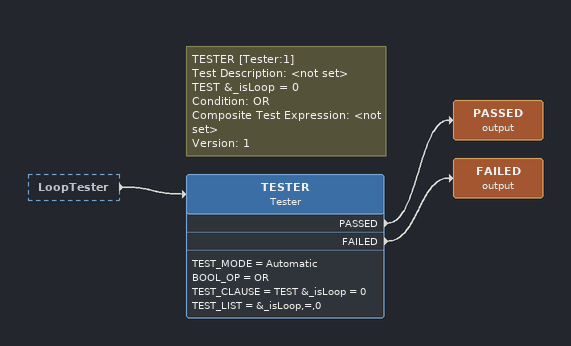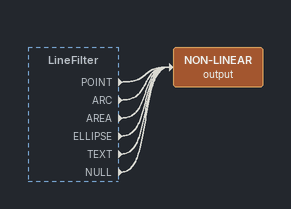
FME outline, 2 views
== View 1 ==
LoopTester [outside]
    -> TESTER
Note: TESTER [Tester:1] / Test Description: <not set> / TEST &_isLoop = 0 / Condition: OR / Composite Test Expression: <not set> / Version: 1
TESTER: Tester
    TEST_MODE = Automatic
    BOOL_OP = OR
    TEST_CLAUSE = TEST &_isLoop = 0
    TEST_LIST = &_isLoop,=,0
    PASSED -> PASSED (output)
    FAILED -> FAILED (output)
PASSED (output)
FAILED (output)

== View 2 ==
LineFilter [outside]
    POINT -> NON-LINEAR (output)
    ARC -> NON-LINEAR (output)
    AREA -> NON-LINEAR (output)
    ELLIPSE -> NON-LINEAR (output)
    TEXT -> NON-LINEAR (output)
    NULL -> NON-LINEAR (output)
NON-LINEAR (output)
